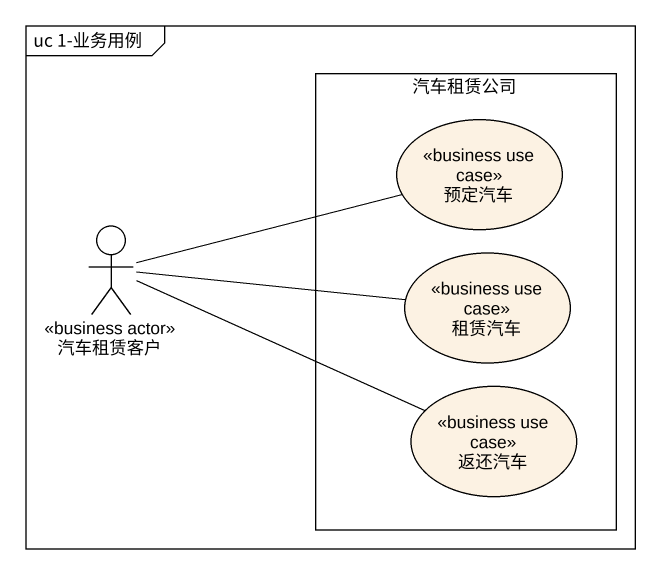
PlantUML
@startuml
mainframe uc 1-业务用例
rectangle 汽车租赁公司 {
  usecase 预定汽车 <<business use case>>
  usecase 租赁汽车 <<business use case>>
  usecase 返还汽车 <<business use case>>
}
actor 汽车租赁客户 <<business actor>>
汽车租赁客户 -right- 预定汽车
汽车租赁客户 -right- 租赁汽车
汽车租赁客户 -right- 返还汽车
@enduml
